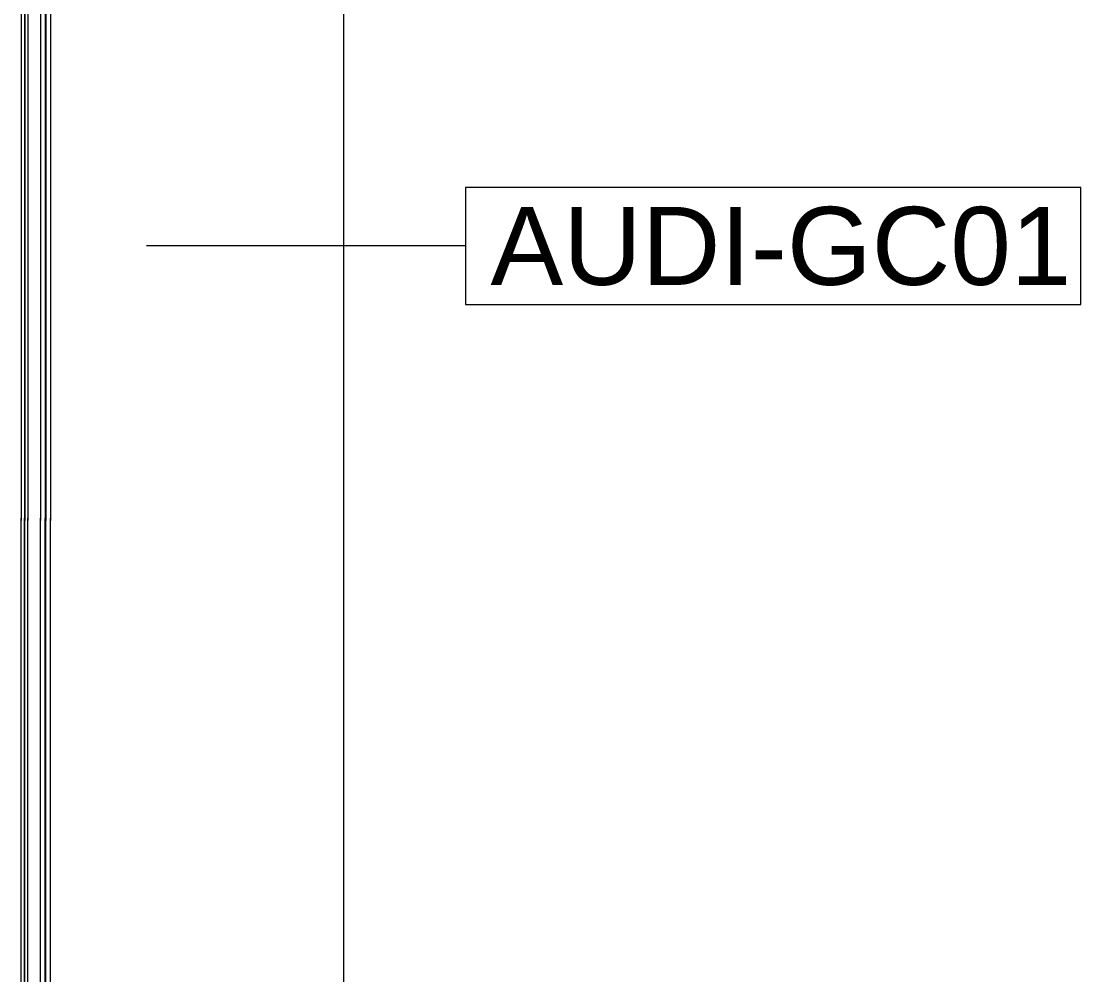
# Model space of a CAD drawing. Extents: x -1281 to 23780, y 0 to 7214.
# Drawn here: x 10726.4 to 10862.4, y 1321.1 to 1443.4 of the extents above; entities that cross this region are included whole.
import ezdxf
from ezdxf.enums import TextEntityAlignment as Align

# ---------------------------------------------------------------- set-up
doc = ezdxf.new("R2010")
doc.units = 0
doc.header["$LTSCALE"] = 25
doc.header["$MEASUREMENT"] = 0
doc.layers.get('0').update_dxf_attribs({"color": 9, "lineweight": 9})
for name, color, linetype, lineweight in [('06D', 9, 'Continuous', 9), ('10', 9, 'Continuous', 9), ('15', 9, 'Continuous', 9), ('22', 8, 'Continuous', 9)]:
    doc.layers.add(name, color=color, linetype=linetype, lineweight=lineweight)
doc.styles.add('Arial', font='arial.ttf', dxfattribs={"height": 2.5})

# ---------------------------------------------------------------- blocks, each defined once
blk = doc.blocks.new('0_wallno')
blk.add_lwpolyline([(-7.84, 1.5), (7.942, 1.5), (7.942, -1.5), (-7.84, -1.5)], close=True)
blk.add_lwpolyline([(7.942, 0), (16.132, 0)])
at = {"style": 'Arial'}
blk.add_attdef('GENISLIK', text='', height=2, dxfattribs=at).set_placement((8.442, 0), align=Align.BOTTOM_LEFT)
blk.add_attdef('DUVARNO', text='', height=2, dxfattribs=at).set_placement((0, 0), align=Align.MIDDLE_CENTER)
blk.add_attdef('YUKSEKLIK', text='', height=2, dxfattribs=at).set_placement((8.442, -0.5), align=Align.TOP_LEFT)
blk = doc.blocks.new('*U294')
at = {"layer": '15'}
for p, q in [((-1.47, -18.95), (-170.63, -18.95)), ((1.47, -18.95), (62.7, -18.95)), ((-1.47, -19.35), (-170.63, -19.35)), ((-1.47, -19.42), (-170.63, -19.42)), ((-1.47, -19.82), (-170.63, -19.82)), ((1.47, -19.35), (62.7, -19.35)), ((1.47, -19.42), (62.7, -19.42)), ((1.47, -19.82), (62.7, -19.82)), ((-1.47, -21.42), (-170.63, -21.42)), ((1.47, -21.42), (62.7, -21.42)), ((-1.47, -22.02), (-170.63, -22.02)), ((-1.47, -22.1), (-170.63, -22.1)), ((-1.47, -22.7), (-170.63, -22.7)), ((1.47, -22.02), (62.7, -22.02)), ((1.47, -22.1), (62.7, -22.1)), ((1.47, -22.7), (62.7, -22.7))]:
    blk.add_line(p, q, dxfattribs=at)

msp = doc.modelspace()

# ---------------------------------------------------------------- linework, layer by layer
at = {"layer": '06D'}
msp.add_lwpolyline([(10767.79, 1989.45), (10767.8, 907.25)], dxfattribs=at)

# ---------------------------------------------------------------- block references
at = {"layer": '10', "rotation": 90}
for p in [(10707.5, 1550), (10707.5, 1317)]:
    msp.add_blockref('*U294', p, dxfattribs=at)
at = {"layer": '22'}
ref = msp.add_blockref('0_wallno', (10823.16, 1414.6), dxfattribs=dict(at, xscale=-5, yscale=5, zscale=5))
ref.add_attrib('DUVARNO', 'AUDI-GC01', dxfattribs={"layer": '0', "height": 10, "style": 'Arial'}).set_placement((10823.9, 1414.6), align=Align.MIDDLE_CENTER)

doc.saveas('drawing.dxf')
